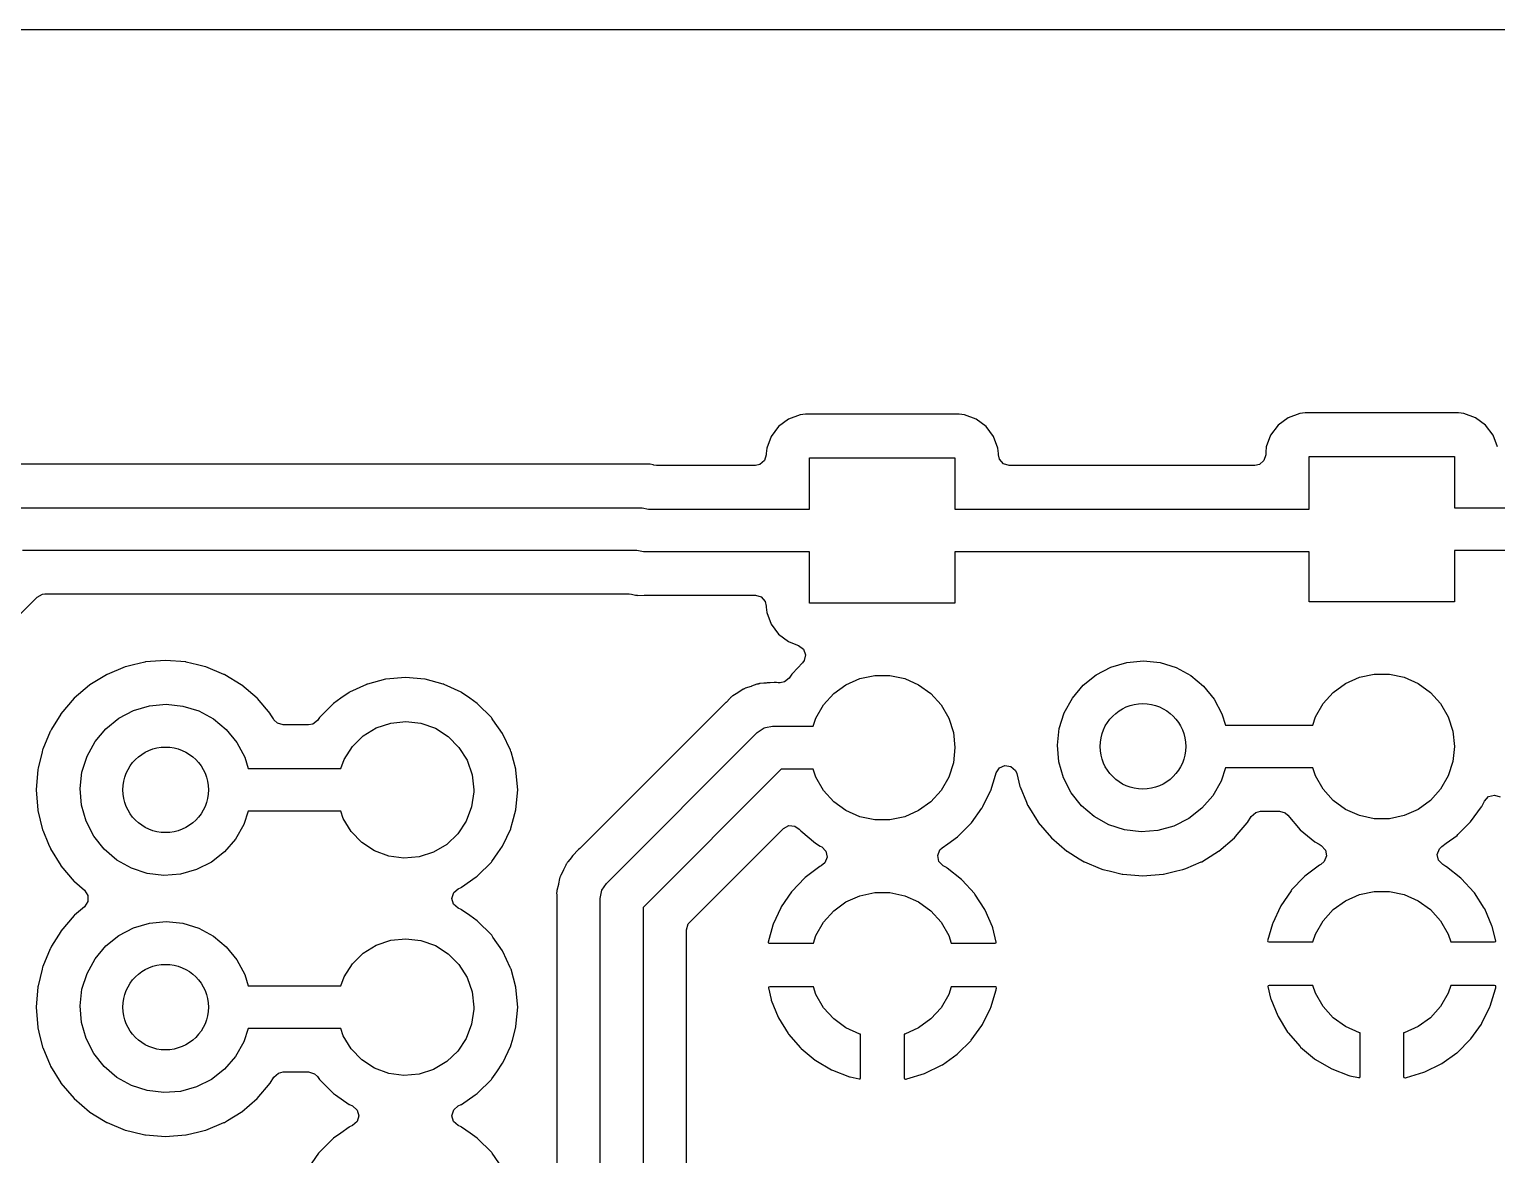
# Model space of a CAD drawing. Extents: x 3.94 to 7.52, y -4.52 to -2.62.
# Drawn here: x 6.317 to 6.993, y -3.138 to -2.62 of the extents above; entities that cross this region are included whole.
import ezdxf

# ---------------------------------------------------------------- set-up
doc = ezdxf.new("R2010")
doc.units = 0
doc.header["$MEASUREMENT"] = 0
doc.layers.add('BLACK', color=7, linetype='CONTINUOUS')

msp = doc.modelspace()

# ---------------------------------------------------------------- linework, layer by layer
at = {"layer": 'BLACK', "linetype": 'CONTINUOUS'}
for p, q in [((4.05434, -2.62), (7.36604, -2.62)), ((6.90219, -2.79678), (6.89682, -2.79879)), ((6.90464, -2.79652), (6.90219, -2.79678)), ((6.97536, -2.79652), (6.90464, -2.79652)), ((6.97781, -2.79678), (6.97536, -2.79652)), ((6.98318, -2.79879), (6.97781, -2.79678)), ((6.66223, -2.80282), (6.65879, -2.80741)), ((6.66682, -2.79939), (6.66223, -2.80282)), ((6.67219, -2.79737), (6.66682, -2.79939)), ((6.67464, -2.79711), (6.67219, -2.79737)), ((6.74536, -2.79711), (6.67464, -2.79711)), ((6.74781, -2.79737), (6.74536, -2.79711)), ((6.75318, -2.79939), (6.74781, -2.79737)), ((6.75777, -2.80282), (6.75318, -2.79939)), ((6.76121, -2.80741), (6.75777, -2.80282)), ((6.89223, -2.80223), (6.88879, -2.80682)), ((6.89682, -2.79879), (6.89223, -2.80223)), ((6.98777, -2.80223), (6.98318, -2.79879)), ((6.99121, -2.80682), (6.98777, -2.80223)), ((6.65879, -2.80741), (6.65678, -2.81278)), ((6.76322, -2.81278), (6.76121, -2.80741)), ((6.88879, -2.80682), (6.88678, -2.81219)), ((6.99322, -2.81219), (6.99121, -2.80682)), ((6.65652, -2.81577), (6.65573, -2.81845)), ((6.65678, -2.81278), (6.65652, -2.81523)), ((6.65652, -2.81523), (6.65652, -2.81577)), ((6.67654, -2.84075), (6.67654, -2.81713)), ((6.67654, -2.81713), (6.74346, -2.81713)), ((6.74346, -2.81713), (6.74346, -2.84075)), ((6.76348, -2.81523), (6.76322, -2.81278)), ((6.76348, -2.81577), (6.76348, -2.81523)), ((6.76393, -2.81783), (6.76348, -2.81577)), ((6.88652, -2.81577), (6.88573, -2.81845)), ((6.88678, -2.81219), (6.88652, -2.81464)), ((6.88652, -2.81464), (6.88652, -2.81577)), ((6.90654, -2.84075), (6.90654, -2.81654)), ((6.90654, -2.81654), (6.97346, -2.81654)), ((6.97346, -2.81654), (6.97346, -2.84016)), ((6.5989, -2.82014), (6.31264, -2.82014)), ((6.59903, -2.82014), (6.5989, -2.82014)), ((6.59957, -2.82012), (6.59903, -2.82014)), ((6.60208, -2.82005), (6.59957, -2.82012)), ((6.60236, -2.82011), (6.60208, -2.82005)), ((6.60253, -2.82013), (6.60236, -2.82011)), ((6.60269, -2.82014), (6.60253, -2.82013)), ((6.6029, -2.82015), (6.60269, -2.82014)), ((6.60269, -2.82014), (6.60269, -2.82014)), ((6.60291, -2.82015), (6.6029, -2.82015)), ((6.60313, -2.82017), (6.60291, -2.82015)), ((6.60447, -2.82049), (6.60313, -2.82017)), ((6.60485, -2.82059), (6.60447, -2.82049)), ((6.60603, -2.82073), (6.60485, -2.82059)), ((6.65156, -2.82073), (6.60603, -2.82073)), ((6.65362, -2.82028), (6.65156, -2.82073)), ((6.65573, -2.81845), (6.65362, -2.82028)), ((6.76576, -2.81994), (6.76393, -2.81783)), ((6.76844, -2.82073), (6.76576, -2.81994)), ((6.88156, -2.82073), (6.76844, -2.82073)), ((6.88362, -2.82028), (6.88156, -2.82073)), ((6.88573, -2.81845), (6.88362, -2.82028)), ((6.31, -2.84016), (6.59941, -2.84016)), ((6.59941, -2.84016), (6.60238, -2.84075)), ((6.60238, -2.84075), (6.67654, -2.84075)), ((6.74346, -2.84075), (6.90654, -2.84075)), ((6.97346, -2.84016), (7.12654, -2.84016)), ((6.59703, -2.85984), (6.31408, -2.85984)), ((6.6, -2.86043), (6.59703, -2.85984)), ((6.67654, -2.86043), (6.6, -2.86043)), ((6.67654, -2.88406), (6.67654, -2.86043)), ((6.90654, -2.86043), (6.74346, -2.86043)), ((6.74346, -2.86043), (6.74346, -2.88406)), ((6.90654, -2.88346), (6.90654, -2.86043)), ((7.12654, -2.85984), (6.97346, -2.85984)), ((6.97346, -2.85984), (6.97346, -2.88346)), ((6.11148, -3.09075), (6.32092, -2.88132)), ((6.32092, -2.88132), (6.32337, -2.87998)), ((6.32337, -2.87998), (6.32442, -2.87986)), ((6.32442, -2.87986), (6.59338, -2.87986)), ((6.59338, -2.87986), (6.59456, -2.88)), ((6.59456, -2.88), (6.59628, -2.88043)), ((6.59628, -2.88043), (6.5965, -2.88044)), ((6.5965, -2.88044), (6.5965, -2.88044)), ((6.5965, -2.88044), (6.59672, -2.88045)), ((6.59672, -2.88045), (6.59672, -2.88045)), ((6.59672, -2.88045), (6.59688, -2.88046)), ((6.59688, -2.88046), (6.59705, -2.88048)), ((6.59705, -2.88048), (6.59733, -2.88054)), ((6.59733, -2.88054), (6.60037, -2.88045)), ((6.60037, -2.88045), (6.60051, -2.88045)), ((6.60051, -2.88045), (6.65156, -2.88045)), ((6.65156, -2.88045), (6.65424, -2.88124)), ((6.65424, -2.88124), (6.65607, -2.88335)), ((6.65607, -2.88335), (6.65652, -2.88541)), ((6.74346, -2.88406), (6.67654, -2.88406)), ((6.97346, -2.88346), (6.90654, -2.88346)), ((6.65652, -2.88541), (6.65652, -2.88595)), ((6.65652, -2.88595), (6.65678, -2.8884)), ((6.65678, -2.8884), (6.65879, -2.89377)), ((6.65879, -2.89377), (6.66223, -2.89836)), ((6.66223, -2.89836), (6.66682, -2.9018)), ((6.66682, -2.9018), (6.66715, -2.90192)), ((6.66715, -2.90192), (6.66715, -2.90192)), ((6.66715, -2.90192), (6.67144, -2.90353)), ((6.67144, -2.90353), (6.67367, -2.9052)), ((6.37049, -2.91121), (6.36526, -2.91246)), ((6.37068, -2.91116), (6.37049, -2.91121)), ((6.37049, -2.91121), (6.37049, -2.91121)), ((6.38, -2.91043), (6.37068, -2.91116)), ((6.38932, -2.91116), (6.38, -2.91043)), ((6.38951, -2.91121), (6.38932, -2.91116)), ((6.39474, -2.91246), (6.38951, -2.91121)), ((6.38951, -2.91121), (6.38951, -2.91121)), ((6.67328, -2.9116), (6.6687, -2.91639)), ((6.67404, -2.91055), (6.67328, -2.9116)), ((6.67367, -2.9052), (6.67464, -2.90782)), ((6.67464, -2.90782), (6.67404, -2.91055)), ((6.81525, -2.9135), (6.82262, -2.91133)), ((6.82262, -2.91133), (6.83027, -2.91063)), ((6.83027, -2.91063), (6.83792, -2.91143)), ((6.83792, -2.91143), (6.84526, -2.91371)), ((6.35279, -2.91702), (6.34515, -2.9217)), ((6.35295, -2.91692), (6.35279, -2.91702)), ((6.35313, -2.91685), (6.35295, -2.91692)), ((6.36141, -2.91342), (6.35313, -2.91685)), ((6.35313, -2.91685), (6.35313, -2.91685)), ((6.36159, -2.91334), (6.36141, -2.91342)), ((6.36141, -2.91342), (6.36141, -2.91342)), ((6.36526, -2.91246), (6.36159, -2.91334)), ((6.39841, -2.91334), (6.39474, -2.91246)), ((6.39859, -2.91342), (6.39841, -2.91334)), ((6.40687, -2.91685), (6.39859, -2.91342)), ((6.39859, -2.91342), (6.39859, -2.91342)), ((6.40705, -2.91692), (6.40687, -2.91685)), ((6.40687, -2.91685), (6.40687, -2.91685)), ((6.40721, -2.91702), (6.40705, -2.91692)), ((6.41485, -2.9217), (6.40721, -2.91702)), ((6.49039, -2.91829), (6.48141, -2.91907)), ((6.49937, -2.91907), (6.49039, -2.91829)), ((6.6671, -2.91856), (6.66494, -2.92033)), ((6.66829, -2.91682), (6.6671, -2.91856)), ((6.6687, -2.91639), (6.66829, -2.91682)), ((6.69966, -2.91876), (6.7065, -2.91731)), ((6.7065, -2.91731), (6.7135, -2.91731)), ((6.7135, -2.91731), (6.72034, -2.91876)), ((6.80245, -2.92187), (6.80844, -2.91706)), ((6.80844, -2.91706), (6.81525, -2.9135)), ((6.84526, -2.91371), (6.85202, -2.91736)), ((6.85202, -2.91736), (6.85794, -2.92226)), ((6.92327, -2.92102), (6.92966, -2.91817)), ((6.92966, -2.91817), (6.9365, -2.91672)), ((6.9365, -2.91672), (6.9435, -2.91672)), ((6.9435, -2.91672), (6.95034, -2.91817)), ((6.95034, -2.91817), (6.95673, -2.92102)), ((6.34498, -2.9218), (6.33788, -2.92788)), ((6.34515, -2.9217), (6.34498, -2.9218)), ((6.34515, -2.9217), (6.34515, -2.9217)), ((6.41502, -2.9218), (6.41485, -2.9217)), ((6.41485, -2.9217), (6.41485, -2.9217)), ((6.42212, -2.92788), (6.41502, -2.9218)), ((6.46454, -2.92522), (6.46074, -2.92788)), ((6.46473, -2.92512), (6.46454, -2.92522)), ((6.47251, -2.9215), (6.46473, -2.92512)), ((6.46473, -2.92512), (6.46473, -2.92512)), ((6.47271, -2.92141), (6.47251, -2.9215)), ((6.47251, -2.9215), (6.47251, -2.9215)), ((6.47292, -2.92135), (6.47271, -2.92141)), ((6.4812, -2.91913), (6.47292, -2.92135)), ((6.47292, -2.92135), (6.47292, -2.92135)), ((6.48141, -2.91907), (6.4812, -2.91913)), ((6.4812, -2.91913), (6.4812, -2.91913)), ((6.49958, -2.91913), (6.49937, -2.91907)), ((6.50787, -2.92135), (6.49958, -2.91913)), ((6.49958, -2.91913), (6.49958, -2.91913)), ((6.50808, -2.92141), (6.50787, -2.92135)), ((6.50787, -2.92135), (6.50787, -2.92135)), ((6.50828, -2.9215), (6.50808, -2.92141)), ((6.51605, -2.92512), (6.50828, -2.9215)), ((6.50828, -2.9215), (6.50828, -2.9215)), ((6.51625, -2.92522), (6.51605, -2.92512)), ((6.51605, -2.92512), (6.51605, -2.92512)), ((6.52005, -2.92788), (6.51625, -2.92522)), ((6.6434, -2.92537), (6.64114, -2.92675)), ((6.64354, -2.92528), (6.6434, -2.92537)), ((6.64595, -2.92371), (6.64354, -2.92528)), ((6.64622, -2.92361), (6.64595, -2.92371)), ((6.64643, -2.9235), (6.64622, -2.92361)), ((6.64665, -2.9234), (6.64643, -2.9235)), ((6.64689, -2.92325), (6.64665, -2.9234)), ((6.64963, -2.92237), (6.64689, -2.92325)), ((6.64979, -2.92231), (6.64963, -2.92237)), ((6.65222, -2.92143), (6.64979, -2.92231)), ((6.65249, -2.92133), (6.65222, -2.92143)), ((6.65222, -2.92143), (6.65222, -2.92143)), ((6.65278, -2.9213), (6.65249, -2.92133)), ((6.65301, -2.92124), (6.65278, -2.9213)), ((6.65324, -2.9212), (6.65301, -2.92124)), ((6.65352, -2.92111), (6.65324, -2.9212)), ((6.65381, -2.92108), (6.65352, -2.92111)), ((6.65551, -2.92095), (6.65381, -2.92108)), ((6.65381, -2.92108), (6.65381, -2.92108)), ((6.65638, -2.92087), (6.65551, -2.92095)), ((6.65655, -2.92086), (6.65638, -2.92087)), ((6.65701, -2.9208), (6.65655, -2.92086)), ((6.65752, -2.92075), (6.65701, -2.9208)), ((6.65767, -2.92073), (6.65752, -2.92075)), ((6.65752, -2.92075), (6.65752, -2.92075)), ((6.65798, -2.92073), (6.65767, -2.92073)), ((6.65839, -2.92071), (6.65798, -2.92073)), ((6.66017, -2.92057), (6.65839, -2.92071)), ((6.66046, -2.92054), (6.66017, -2.92057)), ((6.66017, -2.92057), (6.66017, -2.92057)), ((6.66074, -2.92059), (6.66046, -2.92054)), ((6.6613, -2.92067), (6.66074, -2.92059)), ((6.66074, -2.92059), (6.66074, -2.92059)), ((6.66205, -2.92073), (6.6613, -2.92067)), ((6.663, -2.92073), (6.66205, -2.92073)), ((6.66494, -2.92033), (6.663, -2.92073)), ((6.68761, -2.92572), (6.69327, -2.92161)), ((6.69327, -2.92161), (6.69966, -2.91876)), ((6.72034, -2.91876), (6.72673, -2.92161)), ((6.72673, -2.92161), (6.73239, -2.92572)), ((6.79752, -2.92776), (6.80245, -2.92187)), ((6.85794, -2.92226), (6.86279, -2.92821)), ((6.91293, -2.93033), (6.91761, -2.92513)), ((6.91761, -2.92513), (6.92327, -2.92102)), ((6.95673, -2.92102), (6.96239, -2.92513)), ((6.96239, -2.92513), (6.96707, -2.93033)), ((6.33788, -2.92788), (6.3318, -2.93498)), ((6.36525, -2.9335), (6.37262, -2.93133)), ((6.37262, -2.93133), (6.38027, -2.93063)), ((6.38027, -2.93063), (6.38792, -2.93143)), ((6.38792, -2.93143), (6.39526, -2.93371)), ((6.42225, -2.92802), (6.42212, -2.92788)), ((6.42807, -2.93484), (6.42225, -2.92802)), ((6.45715, -2.93039), (6.45078, -2.93676)), ((6.45733, -2.93026), (6.45715, -2.93039)), ((6.46074, -2.92788), (6.45733, -2.93026)), ((6.45733, -2.93026), (6.45733, -2.93026)), ((6.52346, -2.93026), (6.52005, -2.92788)), ((6.52363, -2.93039), (6.52346, -2.93026)), ((6.52346, -2.93026), (6.52346, -2.93026)), ((6.53001, -2.93676), (6.52363, -2.93039)), ((6.63793, -2.92984), (6.57075, -2.99702)), ((6.63803, -2.92974), (6.63793, -2.92984)), ((6.63991, -2.92775), (6.63803, -2.92974)), ((6.64012, -2.92753), (6.63991, -2.92775)), ((6.64036, -2.92737), (6.64012, -2.92753)), ((6.64049, -2.92726), (6.64036, -2.92737)), ((6.64061, -2.92716), (6.64049, -2.92726)), ((6.64094, -2.92687), (6.64061, -2.92716)), ((6.64061, -2.92716), (6.64061, -2.92716)), ((6.64114, -2.92675), (6.64094, -2.92687)), ((6.67943, -2.93698), (6.68293, -2.93092)), ((6.68293, -2.93092), (6.68761, -2.92572)), ((6.73239, -2.92572), (6.73707, -2.93092)), ((6.73707, -2.93092), (6.74057, -2.93698)), ((6.79381, -2.93449), (6.79752, -2.92776)), ((6.86279, -2.92821), (6.8664, -2.935)), ((6.90943, -2.93639), (6.91293, -2.93033)), ((6.96707, -2.93033), (6.97057, -2.93639)), ((6.3317, -2.93515), (6.32749, -2.94203)), ((6.3318, -2.93498), (6.3317, -2.93515)), ((6.3317, -2.93515), (6.3317, -2.93515)), ((6.35245, -2.94187), (6.35844, -2.93706)), ((6.35844, -2.93706), (6.36525, -2.9335)), ((6.39526, -2.93371), (6.40202, -2.93736)), ((6.40202, -2.93736), (6.40794, -2.94226)), ((6.4282, -2.93498), (6.42807, -2.93484)), ((6.42965, -2.93736), (6.4282, -2.93498)), ((6.4299, -2.93777), (6.42965, -2.93736)), ((6.43145, -2.93935), (6.4299, -2.93777)), ((6.4499, -2.93802), (6.44771, -2.93977)), ((6.45078, -2.93676), (6.4499, -2.93802)), ((6.48363, -2.93924), (6.49061, -2.9385)), ((6.49061, -2.9385), (6.49759, -2.93934)), ((6.53013, -2.93694), (6.53001, -2.93676)), ((6.53071, -2.93777), (6.53013, -2.93694)), ((6.53013, -2.93694), (6.53013, -2.93694)), ((6.53518, -2.94414), (6.53071, -2.93777)), ((6.6782, -2.94075), (6.67943, -2.93698)), ((6.74057, -2.93698), (6.74273, -2.94363)), ((6.79149, -2.94181), (6.79381, -2.93449)), ((6.8664, -2.935), (6.86796, -2.94016)), ((6.9082, -2.94016), (6.90943, -2.93639)), ((6.97057, -2.93639), (6.97273, -2.94304)), ((6.32685, -2.94313), (6.32345, -2.95132)), ((6.32692, -2.94295), (6.32685, -2.94313)), ((6.32685, -2.94313), (6.32685, -2.94313)), ((6.32749, -2.94203), (6.32692, -2.94295)), ((6.34752, -2.94776), (6.35245, -2.94187)), ((6.40794, -2.94226), (6.41279, -2.94821)), ((6.43413, -2.94014), (6.43145, -2.93935)), ((6.44583, -2.94014), (6.43413, -2.94014)), ((6.44771, -2.93977), (6.44583, -2.94014)), ((6.46599, -2.95009), (6.471, -2.94518)), ((6.471, -2.94518), (6.47698, -2.9415)), ((6.47698, -2.9415), (6.48363, -2.93924)), ((6.49759, -2.93934), (6.5042, -2.94169)), ((6.5042, -2.94169), (6.51013, -2.94545)), ((6.51013, -2.94545), (6.51508, -2.95044)), ((6.53527, -2.94434), (6.53518, -2.94414)), ((6.53874, -2.95178), (6.53527, -2.94434)), ((6.53527, -2.94434), (6.53527, -2.94434)), ((6.58304, -3.01304), (6.65245, -2.94363)), ((6.65245, -2.94363), (6.65564, -2.9415)), ((6.65245, -2.94363), (6.65245, -2.94363)), ((6.65564, -2.9415), (6.65627, -2.94137)), ((6.65627, -2.94137), (6.65941, -2.94075)), ((6.65941, -2.94075), (6.65941, -2.94075)), ((6.65941, -2.94075), (6.6782, -2.94075)), ((6.74273, -2.94363), (6.74346, -2.95059)), ((6.79063, -2.94945), (6.79149, -2.94181)), ((6.86796, -2.94016), (6.9082, -2.94016)), ((6.97273, -2.94304), (6.97346, -2.95)), ((6.32334, -2.95159), (6.32312, -2.95252)), ((6.32345, -2.95132), (6.32334, -2.95159)), ((6.34381, -2.95449), (6.34752, -2.94776)), ((6.41279, -2.94821), (6.4164, -2.955)), ((6.46218, -2.956), (6.46599, -2.95009)), ((6.51508, -2.95044), (6.5188, -2.95639)), ((6.53899, -2.95231), (6.53874, -2.95178)), ((6.53904, -2.95252), (6.53899, -2.95231)), ((6.74346, -2.95059), (6.74273, -2.95755)), ((6.79128, -2.95711), (6.79063, -2.94945)), ((6.97346, -2.95), (6.97273, -2.95696)), ((6.32312, -2.95252), (6.32132, -2.96)), ((6.34149, -2.96181), (6.34381, -2.95449)), ((6.4164, -2.955), (6.41796, -2.96016)), ((6.46067, -2.96016), (6.46218, -2.956)), ((6.5188, -2.95639), (6.52111, -2.96302)), ((6.54118, -2.96049), (6.53904, -2.95252)), ((6.53904, -2.95252), (6.53904, -2.95252)), ((6.74273, -2.95755), (6.74057, -2.9642)), ((6.76389, -2.95991), (6.76645, -2.95877)), ((6.76645, -2.95877), (6.76921, -2.95919)), ((6.76921, -2.95919), (6.7713, -2.96104)), ((6.79339, -2.96449), (6.79128, -2.95711)), ((6.97273, -2.95696), (6.97057, -2.96361)), ((6.32116, -2.96068), (6.32043, -2.97)), ((6.32132, -2.96), (6.32116, -2.96068)), ((6.34063, -2.96945), (6.34149, -2.96181)), ((6.41796, -2.96016), (6.46067, -2.96016)), ((6.52111, -2.96302), (6.52189, -2.97)), ((6.54132, -2.96102), (6.54118, -2.96049)), ((6.54211, -2.97), (6.54132, -2.96102)), ((6.66349, -2.96043), (6.59984, -3.02408)), ((6.6782, -2.96043), (6.66349, -2.96043)), ((6.67943, -2.9642), (6.6782, -2.96043)), ((6.68293, -2.97026), (6.67943, -2.9642)), ((6.74057, -2.9642), (6.73707, -2.97026)), ((6.7599, -2.97035), (6.76205, -2.96328)), ((6.76205, -2.96328), (6.76236, -2.96224)), ((6.76236, -2.96224), (6.76389, -2.95991)), ((6.7713, -2.96104), (6.77193, -2.96253)), ((6.77193, -2.96253), (6.77334, -2.96841)), ((6.79691, -2.97133), (6.79339, -2.96449)), ((6.86802, -2.95984), (6.86597, -2.96601)), ((6.9082, -2.95984), (6.86802, -2.95984)), ((6.90943, -2.96361), (6.9082, -2.95984)), ((6.91293, -2.96967), (6.90943, -2.96361)), ((6.97057, -2.96361), (6.96707, -2.96967)), ((6.32043, -2.97), (6.32116, -2.97932)), ((6.34128, -2.97711), (6.34063, -2.96945)), ((6.52188, -2.97088), (6.5209, -2.97783)), ((6.52189, -2.97), (6.52188, -2.97088)), ((6.54132, -2.97898), (6.54211, -2.97)), ((6.68761, -2.97546), (6.68293, -2.97026)), ((6.73707, -2.97026), (6.73239, -2.97546)), ((6.75629, -2.97764), (6.75981, -2.97053)), ((6.75981, -2.97053), (6.7599, -2.97035)), ((6.75981, -2.97053), (6.75981, -2.97053)), ((6.77334, -2.96841), (6.77342, -2.96859)), ((6.77342, -2.96859), (6.77342, -2.96859)), ((6.77342, -2.96859), (6.77634, -2.97565)), ((6.80168, -2.97735), (6.79691, -2.97133)), ((6.86217, -2.97269), (6.85715, -2.97851)), ((6.86597, -2.96601), (6.86217, -2.97269)), ((6.91761, -2.97487), (6.91293, -2.96967)), ((6.96707, -2.96967), (6.96239, -2.97487)), ((6.98912, -2.9731), (6.99183, -2.97239)), ((6.99183, -2.97239), (6.99449, -2.97326)), ((6.32116, -2.97932), (6.32121, -2.97951)), ((6.34339, -2.98449), (6.34128, -2.97711)), ((6.5209, -2.97783), (6.51841, -2.9844)), ((6.53975, -2.98485), (6.54126, -2.97919)), ((6.54126, -2.97919), (6.54132, -2.97898)), ((6.54126, -2.97919), (6.54126, -2.97919)), ((6.69327, -2.97957), (6.68761, -2.97546)), ((6.73239, -2.97546), (6.72673, -2.97957)), ((6.75102, -2.98516), (6.75588, -2.9784)), ((6.75588, -2.9784), (6.756, -2.97823)), ((6.756, -2.97823), (6.75629, -2.97764)), ((6.77634, -2.97565), (6.77692, -2.97705)), ((6.77692, -2.97705), (6.77702, -2.97721)), ((6.77702, -2.97721), (6.7817, -2.98485)), ((6.80753, -2.98233), (6.80168, -2.97735)), ((6.85715, -2.97851), (6.8511, -2.98324)), ((6.92327, -2.97898), (6.91761, -2.97487)), ((6.92966, -2.98183), (6.92327, -2.97898)), ((6.95673, -2.97898), (6.95034, -2.98183)), ((6.96239, -2.97487), (6.95673, -2.97898)), ((6.98426, -2.98007), (6.98588, -2.97781)), ((6.98588, -2.97781), (6.986, -2.97764)), ((6.986, -2.97764), (6.98723, -2.97516)), ((6.98723, -2.97516), (6.98912, -2.9731)), ((6.32121, -2.97951), (6.32121, -2.97951)), ((6.32121, -2.97951), (6.32229, -2.98403)), ((6.32229, -2.98403), (6.32334, -2.98841)), ((6.34691, -2.99133), (6.34339, -2.98449)), ((6.41597, -2.98601), (6.41217, -2.99269)), ((6.41802, -2.97984), (6.41597, -2.98601)), ((6.46068, -2.97984), (6.41802, -2.97984)), ((6.4618, -2.98321), (6.46068, -2.97984)), ((6.46544, -2.98922), (6.4618, -2.98321)), ((6.51841, -2.9844), (6.51452, -2.99025)), ((6.53899, -2.98769), (6.53975, -2.98485)), ((6.69966, -2.98242), (6.69327, -2.97957)), ((6.7065, -2.98387), (6.69966, -2.98242)), ((6.7135, -2.98387), (6.7065, -2.98387)), ((6.72034, -2.98242), (6.7135, -2.98387)), ((6.72673, -2.97957), (6.72034, -2.98242)), ((6.74958, -2.98666), (6.75087, -2.98537)), ((6.75087, -2.98537), (6.75102, -2.98516)), ((6.7817, -2.98485), (6.7817, -2.98485)), ((6.7817, -2.98485), (6.7818, -2.98502)), ((6.7818, -2.98502), (6.78788, -2.99212)), ((6.81424, -2.98608), (6.80753, -2.98233)), ((6.82155, -2.98845), (6.81424, -2.98608)), ((6.8511, -2.98324), (6.84424, -2.98671)), ((6.87346, -2.99056), (6.87807, -2.98516)), ((6.87807, -2.98516), (6.8782, -2.98502)), ((6.8782, -2.98502), (6.8799, -2.98223)), ((6.8799, -2.98223), (6.88198, -2.98036)), ((6.88198, -2.98036), (6.88413, -2.97986)), ((6.88413, -2.97986), (6.89285, -2.97986)), ((6.89285, -2.97986), (6.89554, -2.98065)), ((6.89554, -2.98065), (6.89667, -2.98172)), ((6.89667, -2.98172), (6.89669, -2.9817)), ((6.89669, -2.9817), (6.90245, -2.98834)), ((6.9365, -2.98328), (6.92966, -2.98183)), ((6.9435, -2.98328), (6.9365, -2.98328)), ((6.95034, -2.98183), (6.9435, -2.98328)), ((6.97507, -2.99056), (6.98073, -2.98493)), ((6.98073, -2.98493), (6.98087, -2.98478)), ((6.98087, -2.98478), (6.98426, -2.98007)), ((6.32334, -2.98841), (6.32342, -2.98859)), ((6.32342, -2.98859), (6.32342, -2.98859)), ((6.32342, -2.98859), (6.32609, -2.99505)), ((6.35168, -2.99735), (6.34691, -2.99133)), ((6.41217, -2.99269), (6.40715, -2.99851)), ((6.47032, -2.99427), (6.46544, -2.98922)), ((6.51452, -2.99025), (6.50944, -2.99509)), ((6.53527, -2.99566), (6.5389, -2.98788)), ((6.5389, -2.98788), (6.53899, -2.98769)), ((6.5389, -2.98788), (6.5389, -2.98788)), ((6.62132, -3.03092), (6.66443, -2.9878)), ((6.66443, -2.9878), (6.66689, -2.98646)), ((6.66689, -2.98646), (6.66968, -2.98666)), ((6.66968, -2.98666), (6.67169, -2.98806)), ((6.67169, -2.98806), (6.67232, -2.98878)), ((6.67232, -2.98878), (6.67232, -2.98878)), ((6.67232, -2.98878), (6.67245, -2.98893)), ((6.67245, -2.98893), (6.67922, -2.99455)), ((6.74013, -2.9948), (6.74464, -2.99158)), ((6.74464, -2.99158), (6.74541, -2.99081)), ((6.74541, -2.99081), (6.74958, -2.98666)), ((6.78788, -2.99212), (6.79498, -2.9982)), ((6.82918, -2.98936), (6.82155, -2.98845)), ((6.83684, -2.98877), (6.82918, -2.98936)), ((6.84424, -2.98671), (6.83684, -2.98877)), ((6.86502, -2.9982), (6.87212, -2.99212)), ((6.87212, -2.99212), (6.87346, -2.99056)), ((6.90245, -2.98834), (6.90922, -2.99396)), ((6.96965, -2.99455), (6.97464, -2.99099)), ((6.97464, -2.99099), (6.97507, -2.99056)), ((6.32609, -2.99505), (6.32692, -2.99705)), ((6.32692, -2.99705), (6.32702, -2.99721)), ((6.32702, -2.99721), (6.3317, -3.00485)), ((6.35753, -3.00233), (6.35168, -2.99735)), ((6.40715, -2.99851), (6.4011, -3.00324)), ((6.47619, -2.99811), (6.47032, -2.99427)), ((6.48277, -3.00056), (6.47619, -2.99811)), ((6.5034, -2.99868), (6.49673, -3.00085)), ((6.50944, -2.99509), (6.5034, -2.99868)), ((6.53015, -3.00303), (6.53298, -2.99899)), ((6.53298, -2.99899), (6.53518, -2.99586)), ((6.53518, -2.99586), (6.53527, -2.99566)), ((6.53527, -2.99566), (6.53527, -2.99566)), ((6.56815, -2.9996), (6.56788, -2.99989)), ((6.56931, -2.99823), (6.56815, -2.9996)), ((6.5695, -2.99801), (6.56931, -2.99823)), ((6.56931, -2.99823), (6.56931, -2.99823)), ((6.56973, -2.99784), (6.5695, -2.99801)), ((6.57018, -2.9975), (6.56973, -2.99784)), ((6.56973, -2.99784), (6.56973, -2.99784)), ((6.57075, -2.99702), (6.57018, -2.9975)), ((6.67922, -2.99455), (6.68145, -2.99586)), ((6.68145, -2.99586), (6.68212, -2.99625)), ((6.68212, -2.99625), (6.68404, -2.99828)), ((6.68404, -2.99828), (6.68456, -3.00103)), ((6.73551, -3.00029), (6.7365, -2.99767)), ((6.7365, -2.99767), (6.73757, -2.99662)), ((6.73757, -2.99662), (6.74013, -2.9948)), ((6.79498, -2.9982), (6.79515, -2.9983)), ((6.79515, -2.9983), (6.79515, -2.9983)), ((6.79515, -2.9983), (6.80069, -3.00169)), ((6.85931, -3.00169), (6.86485, -2.9983)), ((6.86485, -2.9983), (6.86502, -2.9982)), ((6.86485, -2.9983), (6.86485, -2.9983)), ((6.90922, -2.99396), (6.91109, -2.99505)), ((6.91109, -2.99505), (6.91212, -2.99566)), ((6.91212, -2.99566), (6.91404, -2.99769)), ((6.91404, -2.99769), (6.91456, -3.00044)), ((6.96551, -2.99969), (6.9665, -2.99708)), ((6.96609, -3.00243), (6.96551, -2.99969)), ((6.9665, -2.99708), (6.96757, -2.99603)), ((6.96757, -2.99603), (6.96965, -2.99455)), ((6.3317, -3.00485), (6.3317, -3.00485)), ((6.3317, -3.00485), (6.3318, -3.00502)), ((6.3318, -3.00502), (6.33788, -3.01212)), ((6.36424, -3.00608), (6.35753, -3.00233)), ((6.37155, -3.00845), (6.36424, -3.00608)), ((6.4011, -3.00324), (6.39424, -3.00671)), ((6.48973, -3.00149), (6.48277, -3.00056)), ((6.49673, -3.00085), (6.48973, -3.00149)), ((6.52363, -3.00961), (6.53001, -3.00324)), ((6.53001, -3.00324), (6.53015, -3.00303)), ((6.56421, -3.00465), (6.5632, -3.0068)), ((6.56442, -3.0042), (6.56421, -3.00465)), ((6.5646, -3.00398), (6.56442, -3.0042)), ((6.56472, -3.00377), (6.5646, -3.00398)), ((6.56486, -3.00357), (6.56472, -3.00377)), ((6.56499, -3.00332), (6.56486, -3.00357)), ((6.56518, -3.00309), (6.56499, -3.00332)), ((6.56685, -3.00113), (6.56518, -3.00309)), ((6.56696, -3.00099), (6.56685, -3.00113)), ((6.56756, -3.00023), (6.56696, -3.00099)), ((6.56765, -3.00012), (6.56756, -3.00023)), ((6.56788, -2.99989), (6.56765, -3.00012)), ((6.68125, -3.00532), (6.67454, -3.01035)), ((6.68159, -3.0051), (6.68125, -3.00532)), ((6.68191, -3.00493), (6.68159, -3.0051)), ((6.6835, -3.00362), (6.68191, -3.00493)), ((6.68456, -3.00103), (6.6835, -3.00362)), ((6.73609, -3.00302), (6.73551, -3.00029)), ((6.73806, -3.005), (6.73609, -3.00302)), ((6.73951, -3.00581), (6.73806, -3.005)), ((6.73985, -3.00603), (6.73951, -3.00581)), ((6.74643, -3.01123), (6.73985, -3.00603)), ((6.80069, -3.00169), (6.80295, -3.00308)), ((6.80295, -3.00308), (6.80313, -3.00315)), ((6.80313, -3.00315), (6.80313, -3.00315)), ((6.80313, -3.00315), (6.81031, -3.00613)), ((6.81031, -3.00613), (6.81159, -3.00666)), ((6.84841, -3.00666), (6.84969, -3.00613)), ((6.84969, -3.00613), (6.85687, -3.00315)), ((6.85687, -3.00315), (6.85705, -3.00308)), ((6.85687, -3.00315), (6.85687, -3.00315)), ((6.85705, -3.00308), (6.85931, -3.00169)), ((6.91125, -3.00473), (6.90454, -3.00976)), ((6.91159, -3.00451), (6.91125, -3.00473)), ((6.91191, -3.00434), (6.91159, -3.00451)), ((6.9135, -3.00303), (6.91191, -3.00434)), ((6.91456, -3.00044), (6.9135, -3.00303)), ((6.96806, -3.00441), (6.96609, -3.00243)), ((6.96951, -3.00522), (6.96806, -3.00441)), ((6.96985, -3.00544), (6.96951, -3.00522)), ((6.97643, -3.01064), (6.96985, -3.00544)), ((6.33788, -3.01212), (6.33802, -3.01225)), ((6.33802, -3.01225), (6.33802, -3.01225)), ((6.33802, -3.01225), (6.34268, -3.01623)), ((6.37918, -3.00936), (6.37155, -3.00845)), ((6.38684, -3.00877), (6.37918, -3.00936)), ((6.39424, -3.00671), (6.38684, -3.00877)), ((6.51625, -3.01478), (6.52304, -3.01003)), ((6.52304, -3.01003), (6.52346, -3.00974)), ((6.52346, -3.00974), (6.52363, -3.00961)), ((6.52346, -3.00974), (6.52346, -3.00974)), ((6.56141, -3.01079), (6.56089, -3.01332)), ((6.56147, -3.01051), (6.56141, -3.01079)), ((6.56141, -3.01079), (6.56141, -3.01079)), ((6.56159, -3.01025), (6.56147, -3.01051)), ((6.56167, -3.01002), (6.56159, -3.01025)), ((6.56175, -3.0098), (6.56167, -3.01002)), ((6.56182, -3.00952), (6.56175, -3.0098)), ((6.56195, -3.00926), (6.56182, -3.00952)), ((6.56313, -3.00696), (6.56195, -3.00926)), ((6.56195, -3.00926), (6.56195, -3.00926)), ((6.5632, -3.0068), (6.56313, -3.00696)), ((6.58091, -3.01623), (6.58304, -3.01304)), ((6.67424, -3.01062), (6.66845, -3.01668)), ((6.67454, -3.01035), (6.67424, -3.01062)), ((6.74672, -3.01151), (6.74643, -3.01123)), ((6.75237, -3.01771), (6.74672, -3.01151)), ((6.81159, -3.00666), (6.81441, -3.00733)), ((6.81441, -3.00733), (6.82049, -3.00879)), ((6.82049, -3.00879), (6.82049, -3.00879)), ((6.82049, -3.00879), (6.82068, -3.00884)), ((6.82068, -3.00884), (6.83, -3.00957)), ((6.83, -3.00957), (6.83932, -3.00884)), ((6.83932, -3.00884), (6.83951, -3.00879)), ((6.83951, -3.00879), (6.84559, -3.00733)), ((6.83951, -3.00879), (6.83951, -3.00879)), ((6.84559, -3.00733), (6.84841, -3.00666)), ((6.90424, -3.01003), (6.89845, -3.01609)), ((6.90454, -3.00976), (6.90424, -3.01003)), ((6.97672, -3.01091), (6.97643, -3.01064)), ((6.98237, -3.01712), (6.97672, -3.01091)), ((6.34268, -3.01623), (6.34421, -3.01857)), ((6.34421, -3.01857), (6.34423, -3.02136)), ((6.51184, -3.01996), (6.51265, -3.01729)), ((6.51261, -3.02265), (6.51184, -3.01996)), ((6.51265, -3.01729), (6.51471, -3.0155)), ((6.51471, -3.0155), (6.51605, -3.01488)), ((6.51605, -3.01488), (6.51625, -3.01478)), ((6.51605, -3.01488), (6.51605, -3.01488)), ((6.56011, -3.01705), (6.56005, -3.01733)), ((6.56005, -3.01733), (6.56009, -3.01854)), ((6.56009, -3.01854), (6.56014, -3.02037)), ((6.56013, -3.01688), (6.56011, -3.01705)), ((6.56014, -3.01672), (6.56013, -3.01688)), ((6.56017, -3.01628), (6.56014, -3.01672)), ((6.56014, -3.01672), (6.56014, -3.01672)), ((6.56085, -3.01349), (6.56017, -3.01628)), ((6.56089, -3.01332), (6.56085, -3.01349)), ((6.58016, -3.02), (6.58091, -3.01623)), ((6.66819, -3.017), (6.66347, -3.02392)), ((6.66845, -3.01668), (6.66819, -3.017)), ((6.69327, -3.02161), (6.69966, -3.01876)), ((6.69966, -3.01876), (6.7065, -3.01731)), ((6.7065, -3.01731), (6.7135, -3.01731)), ((6.7135, -3.01731), (6.72034, -3.01876)), ((6.72034, -3.01876), (6.72673, -3.02161)), ((6.75262, -3.01803), (6.75237, -3.01771)), ((6.75717, -3.02507), (6.75262, -3.01803)), ((6.89819, -3.01641), (6.89347, -3.02333)), ((6.89845, -3.01609), (6.89819, -3.01641)), ((6.92327, -3.02102), (6.92966, -3.01817)), ((6.92966, -3.01817), (6.9365, -3.01672)), ((6.9365, -3.01672), (6.9435, -3.01672)), ((6.9435, -3.01672), (6.95034, -3.01817)), ((6.95034, -3.01817), (6.95673, -3.02102)), ((6.98262, -3.01744), (6.98237, -3.01712)), ((6.98717, -3.02448), (6.98262, -3.01744)), ((6.34268, -3.02377), (6.33802, -3.02775)), ((6.34423, -3.02136), (6.34268, -3.02377)), ((6.51471, -3.0245), (6.51261, -3.02265)), ((6.51605, -3.02512), (6.51471, -3.0245)), ((6.51625, -3.02522), (6.51605, -3.02512)), ((6.51605, -3.02512), (6.51605, -3.02512)), ((6.52005, -3.02788), (6.51625, -3.02522)), ((6.56014, -3.02037), (6.56014, -3.02051)), ((6.56014, -3.02051), (6.56014, -3.30558)), ((6.58016, -3.31592), (6.58016, -3.02)), ((6.59984, -3.02408), (6.59984, -3.32)), ((6.66327, -3.02428), (6.65974, -3.03188)), ((6.66347, -3.02392), (6.66327, -3.02428)), ((6.68293, -3.03092), (6.68761, -3.02572)), ((6.68761, -3.02572), (6.69327, -3.02161)), ((6.72673, -3.02161), (6.73239, -3.02572)), ((6.73239, -3.02572), (6.73707, -3.03092)), ((6.75736, -3.02543), (6.75717, -3.02507)), ((6.7607, -3.03312), (6.75736, -3.02543)), ((6.89327, -3.02369), (6.88974, -3.03129)), ((6.89347, -3.02333), (6.89327, -3.02369)), ((6.91293, -3.03033), (6.91761, -3.02513)), ((6.91761, -3.02513), (6.92327, -3.02102)), ((6.95673, -3.02102), (6.96239, -3.02513)), ((6.96239, -3.02513), (6.96707, -3.03033)), ((6.98736, -3.02484), (6.98717, -3.02448)), ((6.9907, -3.03252), (6.98736, -3.02484)), ((6.33788, -3.02788), (6.3318, -3.03498)), ((6.33802, -3.02775), (6.33788, -3.02788)), ((6.33802, -3.02775), (6.33802, -3.02775)), ((6.35844, -3.03706), (6.36525, -3.0335)), ((6.36525, -3.0335), (6.37262, -3.03133)), ((6.37262, -3.03133), (6.38027, -3.03063)), ((6.38027, -3.03063), (6.38792, -3.03143)), ((6.38792, -3.03143), (6.39526, -3.03371)), ((6.52346, -3.03026), (6.52005, -3.02788)), ((6.52363, -3.03039), (6.52346, -3.03026)), ((6.52346, -3.03026), (6.52346, -3.03026)), ((6.53001, -3.03676), (6.52363, -3.03039)), ((6.61986, -3.03442), (6.62065, -3.03174)), ((6.62065, -3.03174), (6.62132, -3.03092)), ((6.6596, -3.03226), (6.65742, -3.04013)), ((6.65974, -3.03188), (6.6596, -3.03226)), ((6.67943, -3.03698), (6.68293, -3.03092)), ((6.73707, -3.03092), (6.74057, -3.03698)), ((6.76084, -3.0335), (6.7607, -3.03312)), ((6.76249, -3.04008), (6.76084, -3.0335)), ((6.8896, -3.03167), (6.88742, -3.03953)), ((6.88974, -3.03129), (6.8896, -3.03167)), ((6.90943, -3.03639), (6.91293, -3.03033)), ((6.96707, -3.03033), (6.97057, -3.03639)), ((6.99084, -3.03291), (6.9907, -3.03252)), ((6.99249, -3.03949), (6.99084, -3.03291)), ((6.3317, -3.03515), (6.32749, -3.04202)), ((6.3318, -3.03498), (6.3317, -3.03515)), ((6.3317, -3.03515), (6.3317, -3.03515)), ((6.35245, -3.04187), (6.35844, -3.03706)), ((6.39526, -3.03371), (6.40202, -3.03736)), ((6.40202, -3.03736), (6.40794, -3.04226)), ((6.47698, -3.0415), (6.48363, -3.03924)), ((6.48363, -3.03924), (6.49061, -3.0385)), ((6.49061, -3.0385), (6.49759, -3.03934)), ((6.49759, -3.03934), (6.5042, -3.04169)), ((6.53013, -3.03694), (6.53001, -3.03676)), ((6.53071, -3.03777), (6.53013, -3.03694)), ((6.53013, -3.03694), (6.53013, -3.03694)), ((6.53518, -3.04414), (6.53071, -3.03777)), ((6.61986, -3.31949), (6.61986, -3.03442)), ((6.65742, -3.04013), (6.65748, -3.04046)), ((6.67826, -3.04059), (6.67943, -3.03698)), ((6.74057, -3.03698), (6.74174, -3.04059)), ((6.76244, -3.04043), (6.76249, -3.04008)), ((6.88742, -3.03953), (6.88748, -3.03987)), ((6.88748, -3.03987), (6.88796, -3.04)), ((6.88796, -3.04), (6.90826, -3.04)), ((6.90826, -3.04), (6.90943, -3.03639)), ((6.97057, -3.03639), (6.97174, -3.04)), ((6.97174, -3.04), (6.9919, -3.04)), ((6.9919, -3.04), (6.99244, -3.03984)), ((6.99244, -3.03984), (6.99249, -3.03949)), ((6.32685, -3.04313), (6.32343, -3.05137)), ((6.32692, -3.04295), (6.32685, -3.04313)), ((6.32685, -3.04313), (6.32685, -3.04313)), ((6.32749, -3.04202), (6.32692, -3.04295)), ((6.34752, -3.04776), (6.35245, -3.04187)), ((6.40794, -3.04226), (6.41279, -3.04821)), ((6.46599, -3.05009), (6.471, -3.04518)), ((6.471, -3.04518), (6.47698, -3.0415)), ((6.5042, -3.04169), (6.51013, -3.04545)), ((6.51013, -3.04545), (6.51508, -3.05044)), ((6.53527, -3.04434), (6.53518, -3.04414)), ((6.53871, -3.05172), (6.53527, -3.04434)), ((6.53527, -3.04434), (6.53527, -3.04434)), ((6.65748, -3.04046), (6.65796, -3.04059)), ((6.65796, -3.04059), (6.67826, -3.04059)), ((6.74174, -3.04059), (6.7619, -3.04059)), ((6.7619, -3.04059), (6.76244, -3.04043)), ((6.32312, -3.05252), (6.32127, -3.06023)), ((6.32334, -3.05159), (6.32312, -3.05252)), ((6.32343, -3.05137), (6.32334, -3.05159)), ((6.34381, -3.05449), (6.34752, -3.04776)), ((6.41279, -3.04821), (6.4164, -3.055)), ((6.46218, -3.056), (6.46599, -3.05009)), ((6.51508, -3.05044), (6.5188, -3.05639)), ((6.53899, -3.05231), (6.53871, -3.05172)), ((6.53904, -3.05252), (6.53899, -3.05231)), ((6.54125, -3.06077), (6.53904, -3.05252)), ((6.53904, -3.05252), (6.53904, -3.05252)), ((6.32127, -3.06023), (6.32116, -3.06068)), ((6.34149, -3.06181), (6.34381, -3.05449)), ((6.4164, -3.055), (6.41796, -3.06016)), ((6.41796, -3.06016), (6.46067, -3.06016)), ((6.46067, -3.06016), (6.46218, -3.056)), ((6.5188, -3.05639), (6.52111, -3.06302)), ((6.88763, -3.06016), (6.88757, -3.06055)), ((6.88816, -3.06), (6.88763, -3.06016)), ((6.90826, -3.06), (6.88816, -3.06)), ((6.90943, -3.06361), (6.90826, -3.06)), ((6.97174, -3.06), (6.97057, -3.06361)), ((6.99191, -3.06), (6.97174, -3.06)), ((6.99243, -3.06015), (6.99191, -3.06)), ((6.99252, -3.06071), (6.99243, -3.06015)), ((6.32116, -3.06068), (6.32043, -3.07)), ((6.34063, -3.06945), (6.34149, -3.06181)), ((6.52111, -3.06302), (6.52189, -3.07)), ((6.54132, -3.06102), (6.54125, -3.06077)), ((6.54211, -3.07), (6.54132, -3.06102)), ((6.65763, -3.06075), (6.65757, -3.06114)), ((6.65757, -3.06114), (6.65876, -3.06643)), ((6.65816, -3.06059), (6.65763, -3.06075)), ((6.67826, -3.06059), (6.65816, -3.06059)), ((6.65876, -3.06643), (6.65888, -3.06682)), ((6.65888, -3.06682), (6.66204, -3.07459)), ((6.67943, -3.0642), (6.67826, -3.06059)), ((6.68293, -3.07026), (6.67943, -3.0642)), ((6.74057, -3.0642), (6.73707, -3.07026)), ((6.74174, -3.06059), (6.74057, -3.0642)), ((6.76191, -3.06059), (6.74174, -3.06059)), ((6.75994, -3.07014), (6.76238, -3.06212)), ((6.76243, -3.06074), (6.76191, -3.06059)), ((6.76238, -3.06212), (6.76246, -3.06173)), ((6.76252, -3.0613), (6.76243, -3.06074)), ((6.76246, -3.06173), (6.76252, -3.0613)), ((6.88757, -3.06055), (6.88876, -3.06584)), ((6.88876, -3.06584), (6.88888, -3.06623)), ((6.88888, -3.06623), (6.89204, -3.074)), ((6.91293, -3.06967), (6.90943, -3.06361)), ((6.97057, -3.06361), (6.96707, -3.06967)), ((6.98994, -3.06955), (6.99238, -3.06153)), ((6.99238, -3.06153), (6.99246, -3.06114)), ((6.99246, -3.06114), (6.99252, -3.06071)), ((6.99246, -3.06114), (6.99246, -3.06114)), ((6.32043, -3.07), (6.32116, -3.07932)), ((6.34128, -3.07711), (6.34063, -3.06945)), ((6.52188, -3.07088), (6.5209, -3.07783)), ((6.52189, -3.07), (6.52188, -3.07088)), ((6.54132, -3.07898), (6.54211, -3.07)), ((6.68761, -3.07546), (6.68293, -3.07026)), ((6.73707, -3.07026), (6.73239, -3.07546)), ((6.75608, -3.07804), (6.75979, -3.07052)), ((6.75979, -3.07052), (6.75994, -3.07014)), ((6.89204, -3.074), (6.89222, -3.07436)), ((6.91761, -3.07487), (6.91293, -3.06967)), ((6.96707, -3.06967), (6.96239, -3.07487)), ((6.98608, -3.07745), (6.98979, -3.06993)), ((6.98979, -3.06993), (6.98994, -3.06955)), ((6.32116, -3.07932), (6.32121, -3.07951)), ((6.32121, -3.07951), (6.32121, -3.07951)), ((6.32121, -3.07951), (6.32168, -3.08148)), ((6.34339, -3.08449), (6.34128, -3.07711)), ((6.41802, -3.07984), (6.41597, -3.08601)), ((6.46068, -3.07984), (6.41802, -3.07984)), ((6.4618, -3.08321), (6.46068, -3.07984)), ((6.5209, -3.07783), (6.51841, -3.0844)), ((6.53966, -3.0852), (6.54126, -3.07919)), ((6.54126, -3.07919), (6.54132, -3.07898)), ((6.54126, -3.07919), (6.54126, -3.07919)), ((6.66204, -3.07459), (6.66222, -3.07495)), ((6.66222, -3.07495), (6.6666, -3.0821)), ((6.69327, -3.07957), (6.68761, -3.07546)), ((6.69966, -3.08242), (6.69327, -3.07957)), ((6.72673, -3.07957), (6.72034, -3.08242)), ((6.73239, -3.07546), (6.72673, -3.07957)), ((6.75097, -3.0852), (6.75587, -3.07839)), ((6.75587, -3.07839), (6.75608, -3.07804)), ((6.89222, -3.07436), (6.8966, -3.08151)), ((6.92327, -3.07898), (6.91761, -3.07487)), ((6.92966, -3.08183), (6.92327, -3.07898)), ((6.95673, -3.07898), (6.95034, -3.08183)), ((6.96239, -3.07487), (6.95673, -3.07898)), ((6.98097, -3.0846), (6.98587, -3.0778)), ((6.98587, -3.0778), (6.98608, -3.07745)), ((6.32168, -3.08148), (6.32334, -3.08841)), ((6.34691, -3.09133), (6.34339, -3.08449)), ((6.41597, -3.08601), (6.41217, -3.09269)), ((6.46544, -3.08922), (6.4618, -3.08321)), ((6.51841, -3.0844), (6.51452, -3.09025)), ((6.53899, -3.08769), (6.53966, -3.0852)), ((6.6666, -3.0821), (6.66684, -3.08243)), ((6.66684, -3.08243), (6.67233, -3.08877)), ((6.7, -3.08249), (6.69966, -3.08242)), ((6.7, -3.10252), (6.7, -3.08249)), ((6.72034, -3.08242), (6.72, -3.08249)), ((6.72, -3.08249), (6.72, -3.1025)), ((6.74477, -3.09142), (6.75071, -3.0855)), ((6.75071, -3.0855), (6.75097, -3.0852)), ((6.8966, -3.08151), (6.89684, -3.08184)), ((6.89684, -3.08184), (6.90233, -3.08818)), ((6.93, -3.0819), (6.92966, -3.08183)), ((6.93, -3.10193), (6.93, -3.0819)), ((6.95034, -3.08183), (6.95, -3.0819)), ((6.95, -3.0819), (6.95, -3.10191)), ((6.97477, -3.09083), (6.98071, -3.08491)), ((6.98071, -3.08491), (6.98097, -3.0846)), ((6.32334, -3.08841), (6.32342, -3.08859)), ((6.32342, -3.08859), (6.32342, -3.08859)), ((6.32342, -3.08859), (6.3268, -3.09676)), ((6.35168, -3.09735), (6.34691, -3.09133)), ((6.41217, -3.09269), (6.40715, -3.09851)), ((6.47032, -3.09427), (6.46544, -3.08922)), ((6.47619, -3.09811), (6.47032, -3.09427)), ((6.51452, -3.09025), (6.50944, -3.09509)), ((6.53527, -3.09566), (6.5389, -3.08788)), ((6.5389, -3.08788), (6.53899, -3.08769)), ((6.5389, -3.08788), (6.5389, -3.08788)), ((6.67233, -3.08877), (6.67262, -3.08905)), ((6.67262, -3.08905), (6.67907, -3.09441)), ((6.73764, -3.09655), (6.74446, -3.09168)), ((6.74446, -3.09168), (6.74477, -3.09142)), ((6.90233, -3.08818), (6.90262, -3.08846)), ((6.90262, -3.08846), (6.90907, -3.09382)), ((6.90907, -3.09382), (6.9094, -3.09405)), ((6.9094, -3.09405), (6.91664, -3.09828)), ((6.96764, -3.09596), (6.97446, -3.09109)), ((6.97446, -3.09109), (6.97477, -3.09083)), ((6.3268, -3.09676), (6.32692, -3.09705)), ((6.32692, -3.09705), (6.32702, -3.09721)), ((6.32702, -3.09721), (6.3317, -3.10485)), ((6.35753, -3.10233), (6.35168, -3.09735)), ((6.40715, -3.09851), (6.4011, -3.10324)), ((6.4299, -3.10223), (6.43198, -3.10036)), ((6.43198, -3.10036), (6.43413, -3.09986)), ((6.43413, -3.09986), (6.44583, -3.09986)), ((6.44583, -3.09986), (6.44851, -3.10065)), ((6.44851, -3.10065), (6.4499, -3.10198)), ((6.48277, -3.10056), (6.47619, -3.09811)), ((6.48973, -3.10149), (6.48277, -3.10056)), ((6.49673, -3.10085), (6.48973, -3.10149)), ((6.5034, -3.09868), (6.49673, -3.10085)), ((6.50944, -3.09509), (6.5034, -3.09868)), ((6.53019, -3.10298), (6.53246, -3.09973)), ((6.53246, -3.09973), (6.53518, -3.09586)), ((6.53518, -3.09586), (6.53527, -3.09566)), ((6.53527, -3.09566), (6.53527, -3.09566)), ((6.67907, -3.09441), (6.6794, -3.09464)), ((6.6794, -3.09464), (6.68664, -3.09887)), ((6.68664, -3.09887), (6.68701, -3.09904)), ((6.68701, -3.09904), (6.69484, -3.10204)), ((6.72135, -3.10301), (6.72938, -3.1006)), ((6.72938, -3.1006), (6.72976, -3.10045)), ((6.72976, -3.10045), (6.73729, -3.09676)), ((6.73729, -3.09676), (6.73764, -3.09655)), ((6.91664, -3.09828), (6.91701, -3.09845)), ((6.91701, -3.09845), (6.92484, -3.10145)), ((6.95135, -3.10242), (6.95938, -3.10001)), ((6.95938, -3.10001), (6.95976, -3.09986)), ((6.95976, -3.09986), (6.96729, -3.09617)), ((6.96729, -3.09617), (6.96764, -3.09596)), ((6.3317, -3.10485), (6.3317, -3.10485)), ((6.3317, -3.10485), (6.3318, -3.10502)), ((6.3318, -3.10502), (6.33788, -3.11212)), ((6.36424, -3.10608), (6.35753, -3.10233)), ((6.37155, -3.10845), (6.36424, -3.10608)), ((6.39424, -3.10671), (6.38684, -3.10877)), ((6.4011, -3.10324), (6.39424, -3.10671)), ((6.42212, -3.11212), (6.4282, -3.10502)), ((6.4282, -3.10502), (6.4299, -3.10223)), ((6.4499, -3.10198), (6.45078, -3.10324)), ((6.45078, -3.10324), (6.45715, -3.10961)), ((6.52363, -3.10961), (6.53001, -3.10324)), ((6.53001, -3.10324), (6.53019, -3.10298)), ((6.69484, -3.10204), (6.69523, -3.10215)), ((6.69523, -3.10215), (6.6993, -3.10298)), ((6.6993, -3.10298), (6.69985, -3.10293)), ((6.69985, -3.10293), (6.7, -3.10252)), ((6.72, -3.1025), (6.72016, -3.10305)), ((6.72016, -3.10305), (6.72069, -3.10313)), ((6.72069, -3.10313), (6.72095, -3.10309)), ((6.72095, -3.10309), (6.72135, -3.10301)), ((6.92484, -3.10145), (6.92523, -3.10156)), ((6.92523, -3.10156), (6.9293, -3.10239)), ((6.9293, -3.10239), (6.92985, -3.10234)), ((6.92985, -3.10234), (6.93, -3.10193)), ((6.95, -3.10191), (6.95016, -3.10246)), ((6.95016, -3.10246), (6.95069, -3.10254)), ((6.95069, -3.10254), (6.95095, -3.1025)), ((6.95095, -3.1025), (6.95135, -3.10242)), ((6.33788, -3.11212), (6.34498, -3.1182)), ((6.37918, -3.10936), (6.37155, -3.10845)), ((6.38684, -3.10877), (6.37918, -3.10936)), ((6.41502, -3.1182), (6.42212, -3.11212)), ((6.45715, -3.10961), (6.45733, -3.10974)), ((6.45733, -3.10974), (6.45733, -3.10974)), ((6.45733, -3.10974), (6.45822, -3.11036)), ((6.45822, -3.11036), (6.46454, -3.11478)), ((6.51625, -3.11478), (6.52257, -3.11036)), ((6.52257, -3.11036), (6.52346, -3.10974)), ((6.52346, -3.10974), (6.52363, -3.10961)), ((6.52346, -3.10974), (6.52346, -3.10974)), ((6.34498, -3.1182), (6.34515, -3.1183)), ((6.34515, -3.1183), (6.34515, -3.1183)), ((6.34515, -3.1183), (6.35147, -3.12217)), ((6.40853, -3.12217), (6.41485, -3.1183)), ((6.41485, -3.1183), (6.41502, -3.1182)), ((6.41485, -3.1183), (6.41485, -3.1183)), ((6.46454, -3.11478), (6.46473, -3.11488)), ((6.46473, -3.11488), (6.46473, -3.11488)), ((6.46473, -3.11488), (6.46608, -3.1155)), ((6.46608, -3.1155), (6.46818, -3.11735)), ((6.46894, -3.12004), (6.46814, -3.12271)), ((6.46818, -3.11735), (6.46894, -3.12004)), ((6.51184, -3.11996), (6.51265, -3.11729)), ((6.51261, -3.12265), (6.51184, -3.11996)), ((6.51265, -3.11729), (6.51471, -3.1155)), ((6.51471, -3.1155), (6.51605, -3.11488)), ((6.51605, -3.11488), (6.51625, -3.11478)), ((6.51605, -3.11488), (6.51605, -3.11488)), ((6.35147, -3.12217), (6.35295, -3.12308)), ((6.35295, -3.12308), (6.35313, -3.12315)), ((6.35313, -3.12315), (6.35313, -3.12315)), ((6.35313, -3.12315), (6.36141, -3.12658)), ((6.36141, -3.12658), (6.36159, -3.12666)), ((6.36159, -3.12666), (6.36475, -3.12742)), ((6.36475, -3.12742), (6.37049, -3.12879)), ((6.38951, -3.12879), (6.39525, -3.12742)), ((6.39525, -3.12742), (6.39841, -3.12666)), ((6.39841, -3.12666), (6.39859, -3.12658)), ((6.39859, -3.12658), (6.40687, -3.12315)), ((6.40687, -3.12315), (6.40705, -3.12308)), ((6.40687, -3.12315), (6.40687, -3.12315)), ((6.40705, -3.12308), (6.40853, -3.12217)), ((6.46063, -3.12795), (6.45733, -3.13026)), ((6.46454, -3.12522), (6.46063, -3.12795)), ((6.46473, -3.12512), (6.46454, -3.12522)), ((6.46608, -3.1245), (6.46473, -3.12512)), ((6.46473, -3.12512), (6.46473, -3.12512)), ((6.46814, -3.12271), (6.46608, -3.1245)), ((6.51471, -3.1245), (6.51261, -3.12265)), ((6.51605, -3.12512), (6.51471, -3.1245)), ((6.51625, -3.12522), (6.51605, -3.12512)), ((6.51605, -3.12512), (6.51605, -3.12512)), ((6.52016, -3.12795), (6.51625, -3.12522)), ((6.52346, -3.13026), (6.52016, -3.12795)), ((6.37049, -3.12879), (6.37049, -3.12879)), ((6.37049, -3.12879), (6.37068, -3.12884)), ((6.37068, -3.12884), (6.38, -3.12957)), ((6.38, -3.12957), (6.38932, -3.12884)), ((6.38932, -3.12884), (6.38951, -3.12879)), ((6.38951, -3.12879), (6.38951, -3.12879)), ((6.45715, -3.13039), (6.45078, -3.13676)), ((6.45733, -3.13026), (6.45715, -3.13039)), ((6.45733, -3.13026), (6.45733, -3.13026)), ((6.52363, -3.13039), (6.52346, -3.13026)), ((6.52346, -3.13026), (6.52346, -3.13026)), ((6.53001, -3.13676), (6.52363, -3.13039)), ((6.45041, -3.13729), (6.44561, -3.14414)), ((6.45066, -3.13694), (6.45041, -3.13729)), ((6.45078, -3.13676), (6.45066, -3.13694)), ((6.45066, -3.13694), (6.45066, -3.13694)), ((6.53013, -3.13694), (6.53001, -3.13676)), ((6.53038, -3.13729), (6.53013, -3.13694)), ((6.53013, -3.13694), (6.53013, -3.13694)), ((6.53518, -3.14414), (6.53038, -3.13729))]:
    msp.add_line(p, q, dxfattribs=at)
at = {"layer": 'BLACK'}
for centre in [(6.83, -2.95), (6.38, -2.97), (6.38, -3.07)]:
    msp.add_circle(centre, 0.01969, dxfattribs=at)

doc.saveas('drawing.dxf')
